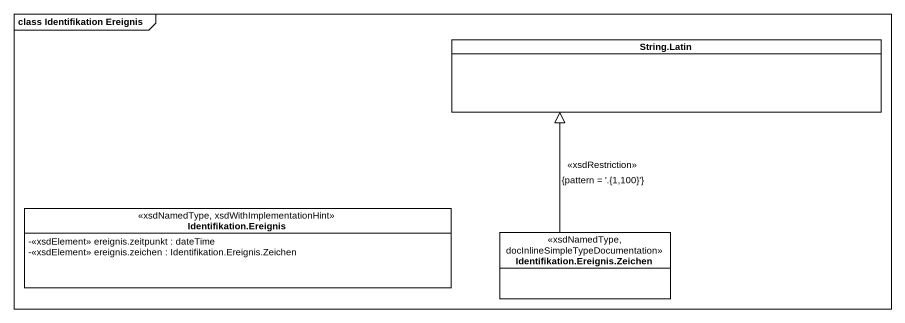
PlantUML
@startuml
mainframe class Identifikation Ereignis
hide circle
hide empty members
skinparam classAttributeIconSize 0
class "String.Latin" as String_Latin
class "Identifikation.Ereignis" as Identifikation_Ereignis <<xsdNamedType, xsdWithImplementationHint>> {
  -<<xsdElement>> ereignis.zeitpunkt : dateTime
  -<<xsdElement>> ereignis.zeichen : Identifikation.Ereignis.Zeichen
}
class "Identifikation.Ereignis.Zeichen" as Identifikation_Ereignis_2 <<xsdNamedType, docInlineSimpleTypeDocumentation>>
Identifikation_Ereignis_2 -up-|> String_Latin : <<xsdRestriction>>\n{pattern = '.{1,100}'}
@enduml
